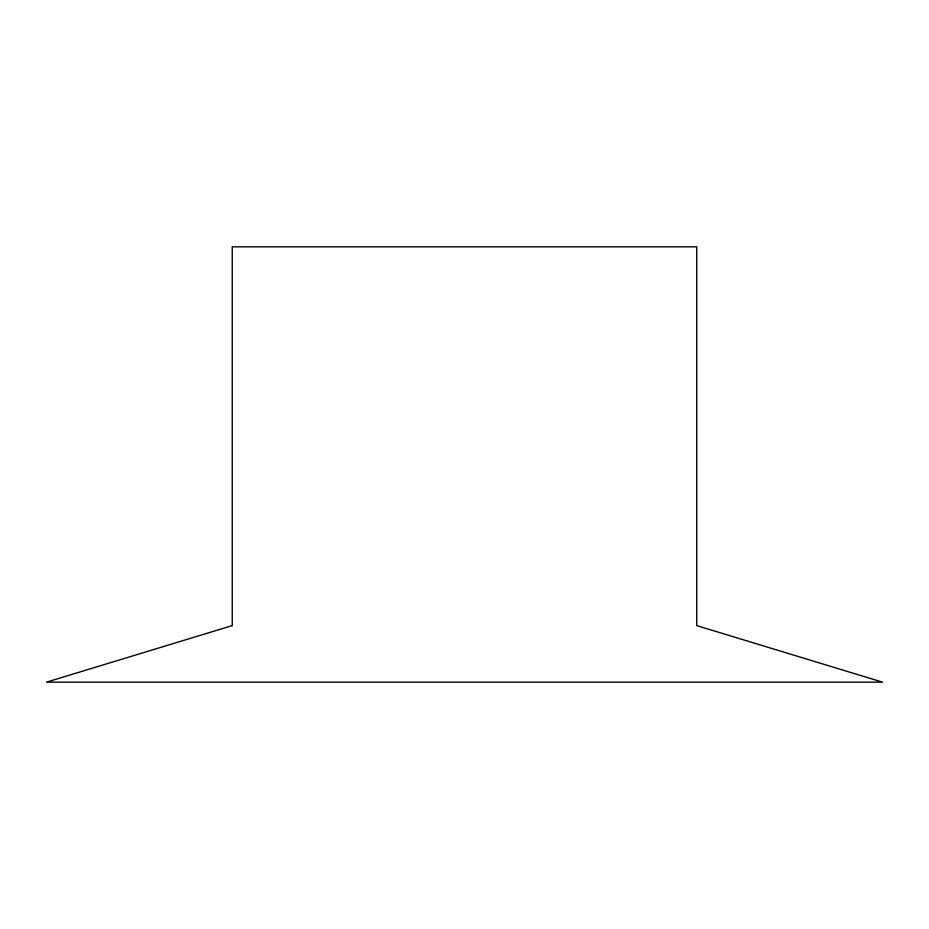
<?xml version="1.0" encoding="UTF-8"?>
<svg xmlns="http://www.w3.org/2000/svg" width="929" height="929" viewBox="0 0 929 929"><rect width="100%" height="100%" fill="white"/><g stroke="black" fill="none" stroke-linecap="round" stroke-linejoin="round"><path stroke-width="1.39" d="M232.25 625.612L46.45 682.165L882.55 682.165L696.75 625.612L696.75 246.835L232.25 246.835L232.25 625.612"/></g></svg>
